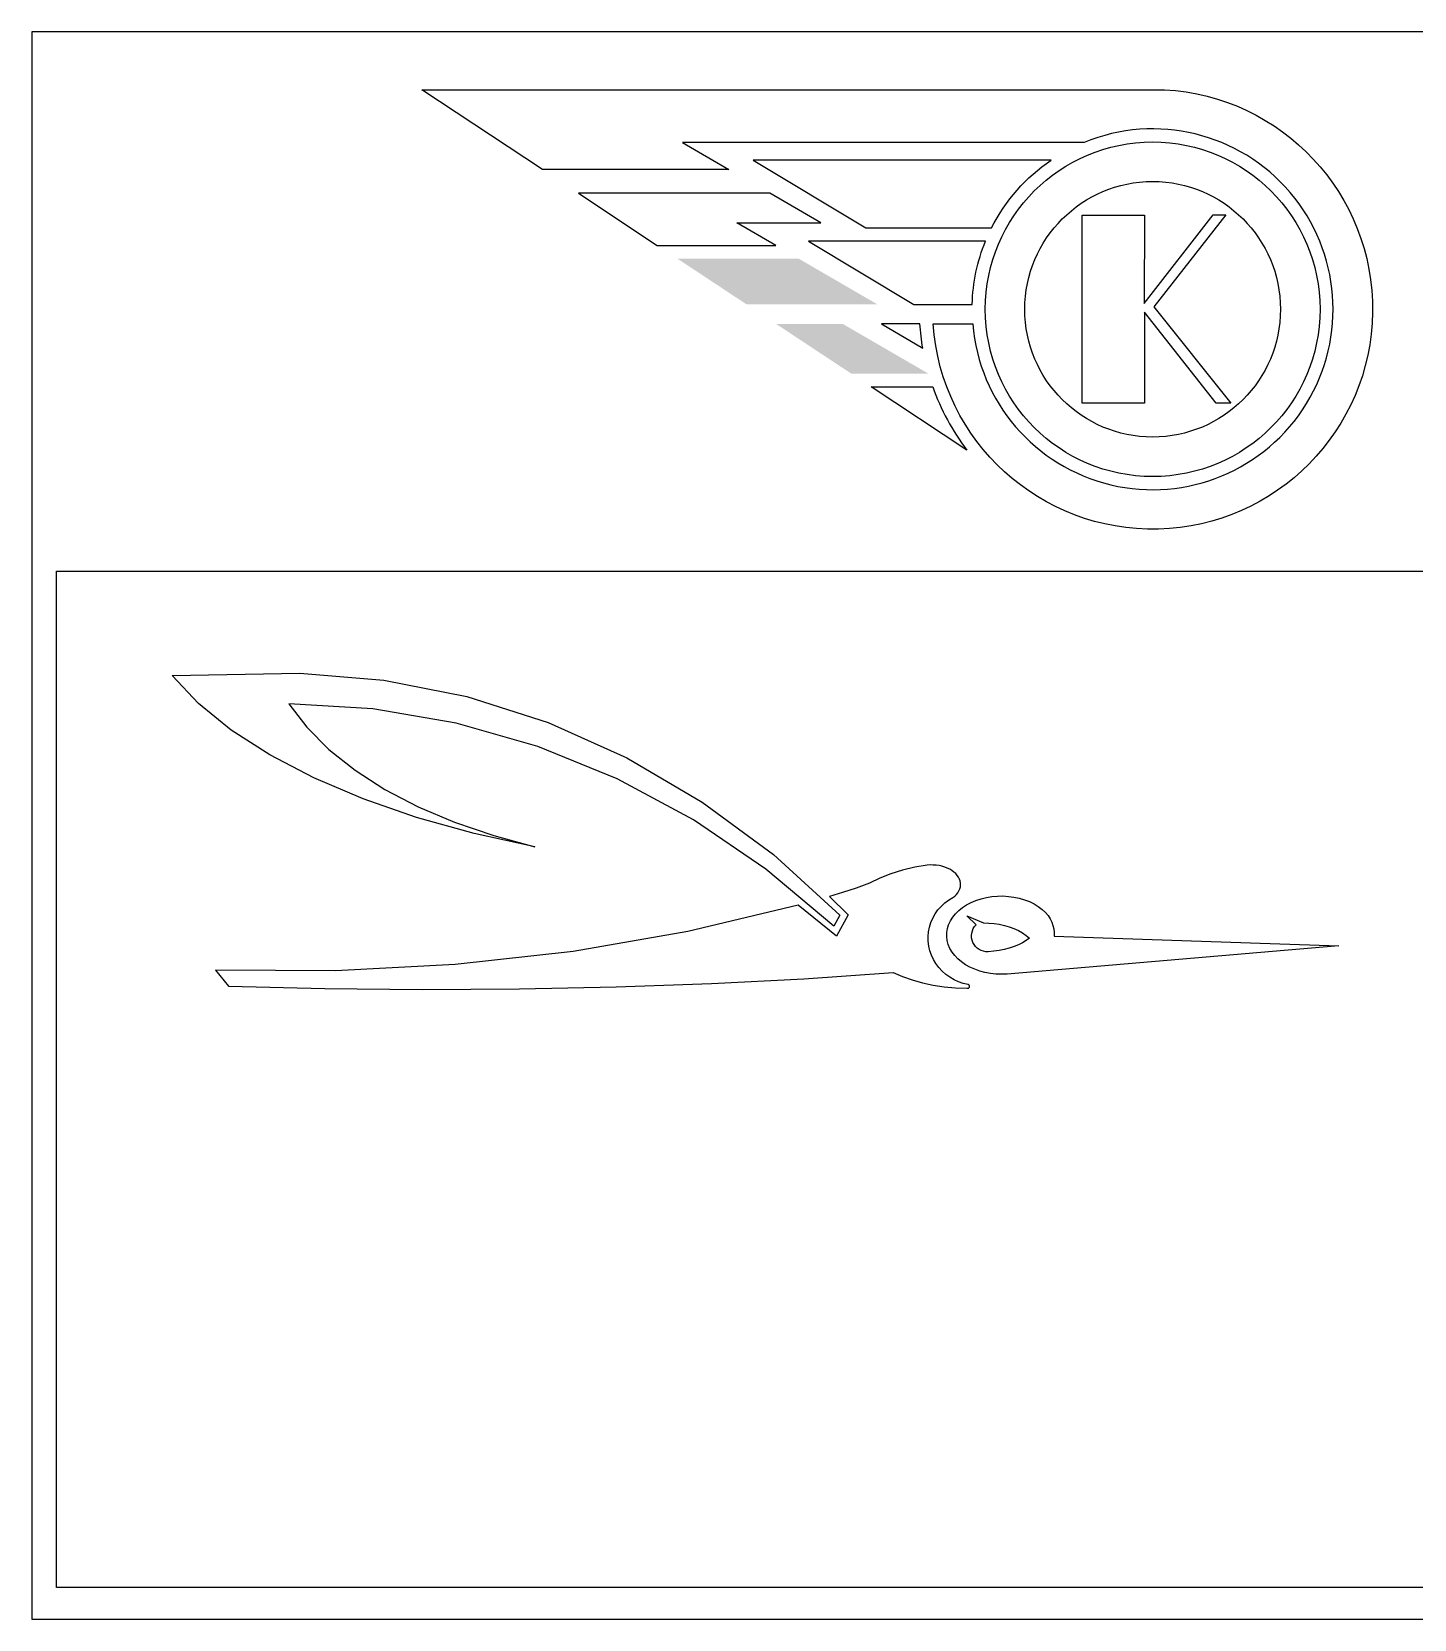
# Model space of a CAD drawing. Extents: x 0.4 to 69.6, y 0 to 36.6.
# Drawn here: x 0.617 to 3.715, y 5.389 to 8.948 of the extents above; entities that cross this region are included whole.
import ezdxf

# ---------------------------------------------------------------- set-up
doc = ezdxf.new("R2010")
doc.units = 0
doc.layers.get('0').update_dxf_attribs({"linetype": 'CONTINUOUS'})

msp = doc.modelspace()

# ---------------------------------------------------------------- linework, layer by layer
at = {"color": 7, "linetype": 'CONTINUOUS'}
for p, q in [((0.6725, 7.7383, 0), (6.7564, 7.7383, 0)), ((0.6725, 5.4605, 0), (0.6725, 7.7383, 0)), ((6.7564, 5.4605, 0), (0.6725, 5.4605, 0))]:
    msp.add_line(p, q, dxfattribs=at)
at = {"color": 7, "linetype": 'CONTINUOUS', "flags": 128}
for points in [[(0.617, 8.9476), (0.617, 5.3892), (6.8122, 5.3892), (6.8122, 8.9476)], [(1.8417, 8.5859), (2.0186, 8.4688), (2.2839, 8.4688), (2.1969, 8.5194), (2.3853, 8.5194), (2.2707, 8.5859)], [(3.2642, 8.5372), (3.2926, 8.5372), (3.1315, 8.3308), (3.3037, 8.115), (3.2705, 8.115), (3.1104, 8.3192), (3.1104, 8.115), (2.9704, 8.115), (2.9704, 8.5367), (3.1104, 8.5367), (3.1094, 8.3382)], [(2.4278, 6.9674), (2.414, 6.9428), (2.262, 7.0707), (2.0999, 7.1811), (1.929, 7.2731), (1.7512, 7.3456), (1.568, 7.398), (1.3812, 7.4299), (1.1927, 7.4408), (1.233, 7.3886), (1.2828, 7.339), (1.3414, 7.2924), (1.4084, 7.2494), (1.483, 7.2103), (1.5645, 7.1757), (1.652, 7.1458), (1.7445, 7.1209), (1.6082, 7.1507), (1.4793, 7.1865), (1.3593, 7.2281), (1.2494, 7.2749), (1.1507, 7.3265), (1.0642, 7.3823), (0.9909, 7.4418), (0.9315, 7.5043), (1.2176, 7.51), (1.4058, 7.4945), (1.5918, 7.4574), (1.7739, 7.399), (1.9501, 7.32), (2.1189, 7.221), (2.2787, 7.1031)], [(2.6806, 7.0072), (2.6829, 7.0086), (2.685, 7.0102), (2.6888, 7.0139), (2.6919, 7.0178), (2.6945, 7.0219), (2.6964, 7.0262), (2.6977, 7.0306), (2.6982, 7.0351), (2.6981, 7.0395), (2.6972, 7.044), (2.6957, 7.0483), (2.6936, 7.0526), (2.6908, 7.0566), (2.6874, 7.0605), (2.6834, 7.0641), (2.6788, 7.0674), (2.6738, 7.0703), (2.6684, 7.0729), (2.6626, 7.0752), (2.6565, 7.077), (2.6501, 7.0784), (2.6435, 7.0793), (2.6369, 7.0798), (2.6302, 7.0799), (2.6235, 7.0794), (2.5953, 7.0747), (2.5679, 7.0682), (2.5418, 7.06), (2.5171, 7.0502), (2.4941, 7.039), (2.4642, 7.0276), (2.4333, 7.018), (2.4042, 7.0093), (2.4463, 6.9679), (2.4198, 6.92), (2.3346, 6.9896), (2.0869, 6.9306), (1.8298, 6.8862), (1.5657, 6.8567), (1.2977, 6.8426), (1.0285, 6.8439), (1.0575, 6.8082), (1.2734, 6.8029), (1.4916, 6.8009), (1.71, 6.8021), (1.9267, 6.8065), (2.1397, 6.8141), (2.3472, 6.8249), (2.5473, 6.8386), (2.5678, 6.8298), (2.5897, 6.8222), (2.6128, 6.8158), (2.6368, 6.8107), (2.6617, 6.8069), (2.687, 6.8045), (2.7126, 6.8035), (2.7141, 6.8035), (2.7145, 6.8035), (2.715, 6.8036), (2.7154, 6.8037), (2.7159, 6.8039), (2.7163, 6.8041), (2.7166, 6.8044), (2.717, 6.8046), (2.7173, 6.805), (2.7176, 6.8053), (2.7178, 6.8057), (2.718, 6.8061), (2.7182, 6.8065), (2.7183, 6.807), (2.7183, 6.8074), (2.7184, 6.8079), (2.7183, 6.8083), (2.7182, 6.8088), (2.7181, 6.8092), (2.7179, 6.8096), (2.7177, 6.81), (2.7175, 6.8104), (2.7172, 6.8107), (2.7169, 6.8111), (2.7165, 6.8113), (2.7161, 6.8116), (2.7157, 6.8118), (2.7153, 6.8119), (2.7148, 6.812), (2.704, 6.8146), (2.6935, 6.8182), (2.6835, 6.8228), (2.6739, 6.8283), (2.665, 6.8347), (2.6569, 6.842), (2.6495, 6.85), (2.643, 6.8587), (2.6375, 6.8679), (2.6329, 6.8777), (2.6295, 6.8878), (2.6271, 6.8982), (2.6258, 6.9088), (2.6256, 6.9195), (2.6266, 6.9301), (2.6286, 6.9406), (2.6318, 6.9509), (2.636, 6.9607), (2.6413, 6.9702), (2.6475, 6.979), (2.6546, 6.9872), (2.6626, 6.9947), (2.6712, 7.0014)], [(2.8887, 6.9732), (2.8941, 6.9665), (2.8987, 6.9594), (2.9024, 6.952), (2.9052, 6.9443), (2.907, 6.9365), (2.9079, 6.9286), (2.9078, 6.9206), (3.5458, 6.8986), (2.8023, 6.8355), (2.7898, 6.835), (2.7773, 6.8354), (2.7649, 6.8367), (2.7528, 6.8389), (2.7411, 6.842), (2.7298, 6.846), (2.7192, 6.8507), (2.7093, 6.8562), (2.7003, 6.8625), (2.6922, 6.8693), (2.6851, 6.8767), (2.6791, 6.8846), (2.6742, 6.8929), (2.6706, 6.9016), (2.6682, 6.9104), (2.6671, 6.9194), (2.6673, 6.9284), (2.6687, 6.9373), (2.6714, 6.9461), (2.6754, 6.9546), (2.6805, 6.9629), (2.6868, 6.9706), (2.6942, 6.9779), (2.7026, 6.9846), (2.7118, 6.9907), (2.7219, 6.996), (2.7327, 7.0006), (2.7441, 7.0043), (2.7559, 7.0072), (2.7681, 7.0092), (2.7806, 7.0102), (2.7931, 7.0104), (2.8055, 7.0096), (2.8178, 7.008), (2.8298, 7.0054), (2.8414, 7.0019), (2.8524, 6.9977), (2.8627, 6.9926), (2.8723, 6.9868), (2.881, 6.9803)]]:
    msp.add_lwpolyline(points, close=True, dxfattribs=at)
for points in [[(1.4913, 8.8177), (3.155, 8.8177, -2.222109), (2.6367, 8.2926), (2.7254, 8.2926, 3.061532), (2.975, 8.6996), (2.0748, 8.6996), (2.179, 8.6391), (1.7613, 8.6391)], [(2.2333, 8.6597), (2.486, 8.5083), (2.7678, 8.5083, -0.126584), (2.9008, 8.6597)], [(2.3574, 8.4781), (2.5935, 8.3365), (2.7242, 8.3365, -0.090218), (2.754, 8.4781)], [(2.5207, 8.2926), (2.6134, 8.2386, -0.02601), (2.6072, 8.2926)], [(2.4975, 8.1519), (2.6358, 8.1519, 0.077765), (2.7124, 8.0097)]]:
    msp.add_lwpolyline(points, format="xyb", close=True, dxfattribs=at)
at = {"color": 9, "linetype": 'CONTINUOUS', "flags": 128}
msp.add_lwpolyline([(2.7331, 6.946), (2.7123, 6.9662), (2.7494, 6.95), (2.7614, 6.9498), (2.7732, 6.9488), (2.7849, 6.947), (2.7963, 6.9445), (2.8073, 6.9413), (2.8177, 6.9374), (2.8276, 6.9329), (2.8368, 6.9278), (2.8452, 6.9221), (2.8527, 6.9159), (2.8453, 6.9104), (2.837, 6.9054), (2.8278, 6.9009), (2.8179, 6.8968), (2.8073, 6.8933), (2.7961, 6.8905), (2.7845, 6.8882), (2.7725, 6.8865), (2.7603, 6.8855, -0.690159)], format="xyb", close=True, dxfattribs=at)
at = {"color": 7, "linetype": 'CONTINUOUS'}
msp.add_circle((3.1285, 8.3255, 0), 0.375, dxfattribs=at)
at = {"color": 9, "linetype": 'CONTINUOUS'}
msp.add_circle((3.1285, 8.3255, 0), 0.2864, dxfattribs=at)
at = {"color": 7, "linetype": 'CONTINUOUS'}
for points in [[(2.0638, 8.4389, 0), (2.3355, 8.4389, 0), (2.2186, 8.3365, 0), (2.5118, 8.3365, 0)], [(2.2849, 8.2926, 0), (2.4343, 8.2926, 0), (2.4533, 8.1812, 0), (2.6262, 8.1812, 0)]]:
    msp.add_solid(points, dxfattribs=at)

doc.saveas('drawing.dxf')
